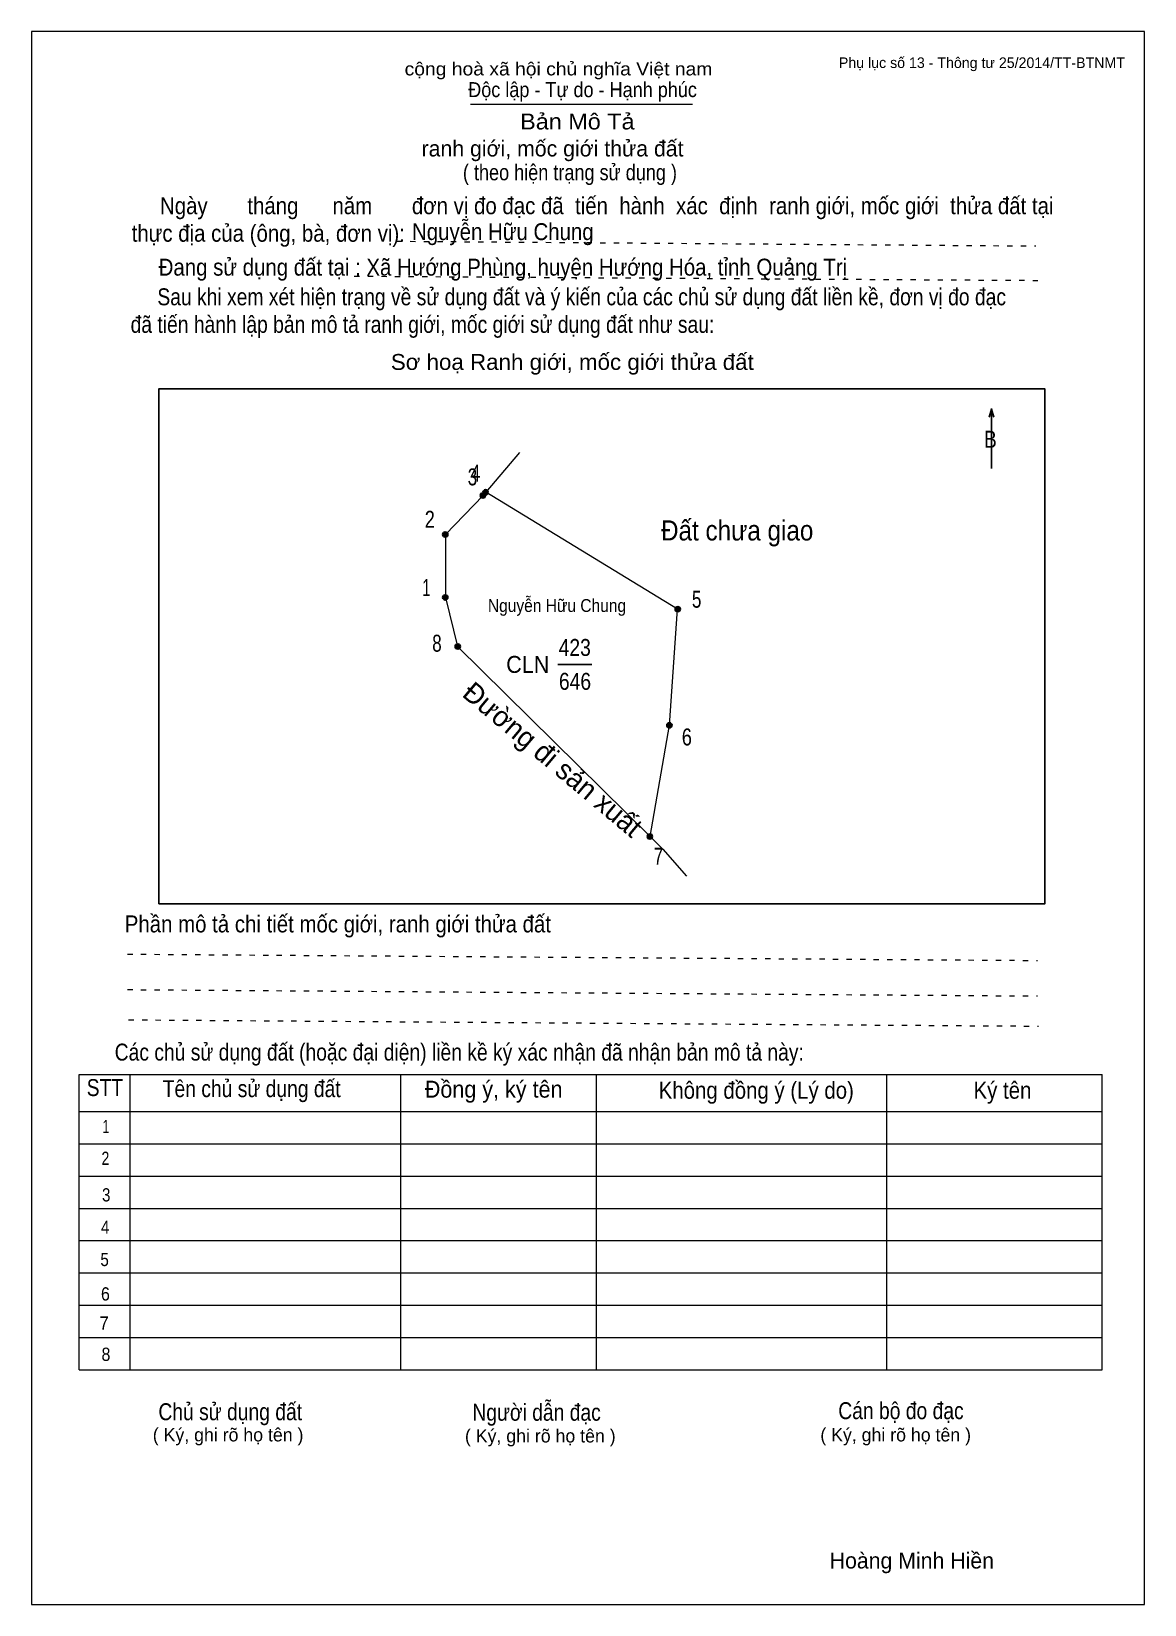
# Model space of a CAD drawing. Header units: centimetres. Extents: x 0 to 21, y 0 to 29.7.
import ezdxf
from ezdxf.enums import TextEntityAlignment as Align

# ---------------------------------------------------------------- set-up
doc = ezdxf.new("R2010")
doc.units = ezdxf.units.CM
doc.header["$LTSCALE"] = 0.13
doc.linetypes.add('DOTTED', pattern=[1.5, 0.3, -1.2])
for name, color, linetype, lineweight in [('1', 7, 'Continuous', 13), ('32', 7, 'Continuous', 25), ('33', 7, 'Continuous', 25), ('61', 7, 'Continuous', 13), ('62', 7, 'Continuous', 13)]:
    doc.layers.add(name, color=color, linetype=linetype, lineweight=lineweight)
doc.layers.add('45', color=7, linetype='Continuous')
doc.layers.add('63', color=7, linetype='Continuous')

msp = doc.modelspace()

# ---------------------------------------------------------------- hatches: boundary and pattern name
at = {"layer": '32'}
for points in [[(8.5652, 20.9389, 1), (8.4652, 20.9389, 1)], [(8.6169, 21, 1), (8.5169, 21, 1)], [(7.8572, 20.2028, 1), (7.7572, 20.2028, 1)], [(7.8572, 19.014, 1), (7.7572, 19.014, 1)], [(12.2428, 18.7931, 1), (12.1428, 18.7931, 1)], [(8.0922, 18.0883, 1), (7.9922, 18.0883, 1)], [(12.0861, 16.6004, 1), (11.9861, 16.6004, 1)], [(11.7165, 14.5, 1), (11.6165, 14.5, 1)]]:
    msp.add_hatch(color=256, dxfattribs=at).paths.add_polyline_path(points)

# ---------------------------------------------------------------- linework, layer by layer
at = {"layer": '1'}
msp.add_lwpolyline([(21, 0), (21, 29.7), (0, 29.7), (0, 0)], close=True, dxfattribs=at)
at = {"layer": '32'}
for centre in [(8.5152, 20.9389), (8.5669, 21), (7.8072, 20.2028), (7.8072, 19.014), (12.1928, 18.7931), (8.0422, 18.0883), (12.0361, 16.6004), (11.6665, 14.5)]:
    msp.add_circle(centre, 0.05, dxfattribs=at)
at = {"layer": '33'}
msp.add_line((9.93, 17.75), (10.57, 17.75), dxfattribs=at)
at = {"layer": '61'}
for p, q in [((9.21, 21.75), (8.57, 21)), ((8.04, 18.09), (11.67, 14.5))]:
    msp.add_line(p, q, dxfattribs=at)
for points in [[(8.57, 21), (8.52, 20.94), (7.81, 20.2), (7.81, 19.01), (8.04, 18.09)], [(11.67, 14.5), (12.04, 16.6), (12.19, 18.79), (8.57, 21)], [(11.67, 14.5), (11.91, 14.26), (12.36, 13.75)]]:
    msp.add_lwpolyline(points, dxfattribs=at)
at = {"layer": '62'}
for p, q in [((8.28, 28.33), (12.47, 28.33)), ((0.9, 10.01), (20.2, 10.01)), ((0.9, 4.43), (0.9, 10.01)), ((1.86, 4.43), (1.86, 10.01)), ((6.97, 4.43), (6.97, 9.99)), ((10.66, 4.43), (10.66, 9.99)), ((16.14, 4.43), (16.14, 10.01)), ((20.2, 4.43), (20.2, 10.01)), ((0.9, 9.31), (20.2, 9.31)), ((0.9, 8.7), (20.2, 8.7)), ((0.9, 8.09), (20.2, 8.09)), ((0.9, 7.48), (20.2, 7.48)), ((0.9, 6.87), (20.2, 6.87)), ((0.9, 6.26), (20.2, 6.26)), ((0.9, 5.65), (20.2, 5.65)), ((0.9, 5.04), (20.2, 5.04)), ((0.9, 4.43), (20.2, 4.43))]:
    msp.add_line(p, q, dxfattribs=at)
at = {"layer": '62', "linetype": 'DOTTED'}
for p, q in [((6.89, 25.74), (18.95, 25.65)), ((6.09, 25.08), (19.04, 25)), ((1.81, 12.28), (18.98, 12.16)), ((1.81, 11.61), (18.98, 11.49)), ((1.83, 11.04), (19, 10.92))]:
    msp.add_line(p, q, dxfattribs=at)
at = {"layer": '62', "lineweight": 25}
for p, q in [((18.11, 22.58), (18.11, 21.45)), ((18.11, 22.57), (18.07, 22.42)), ((18.11, 22.57), (18.16, 22.42))]:
    msp.add_line(p, q, dxfattribs=at)
msp.add_lwpolyline([(2.4, 13.23), (19.12, 13.23), (19.12, 22.95), (2.4, 22.95)], close=True, dxfattribs=at)

# ---------------------------------------------------------------- texts
at = {"layer": '32'}
for s, width, p in [('3', 0.75, (8.32, 21.13)), ('4', 0.8, (8.375, 21.2)), ('2', 0.8, (7.515, 20.33)), ('1', 0.65, (7.45, 19.04)), ('5', 0.75, (12.55, 18.82)), ('8', 0.75, (7.65, 17.99)), ('6', 0.8, (12.365, 16.22)), ('7', 0.75, (11.83, 13.97))]:
    msp.add_text(s, height=0.32, dxfattribs=dict(at, width=width)).set_placement(p, align=Align.CENTER)
at = {"layer": '33', "width": 0.85}
for s, p in [('423', (10.25, 17.91)), ('646', (10.255, 17.27))]:
    msp.add_text(s, height=0.32, dxfattribs=at).set_placement(p, align=Align.CENTER)
at = {"layer": '33', "width": 0.95}
msp.add_text('CLN', height=0.32, dxfattribs=at).set_placement((9.77, 17.59), align=Align.RIGHT)
at = {"layer": '45', "width": 0.9}
for s, height, p in [('Đất chưa giao', 0.38, (13.315, 20.09)), ('Nguyễn Hữu Chung', 0.2435, (9.915, 18.74))]:
    msp.add_text(s, height=height, dxfattribs=at).set_placement(p, align=Align.CENTER)
at = {"layer": '45'}
msp.add_text('Đường đi sản xuất', height=0.3797, rotation=320, dxfattribs=at).set_placement((9.713, 15.8105), align=Align.CENTER)
at = {"layer": '62'}
for s, height, width, p in [('cộng hoà xã hội chủ nghĩa Việt nam', 0.2474, 1.1, (7.04, 28.87)), ('Độc lập - Tự do - Hạnh phúc', 0.2828, 0.9, (8.24, 28.46)), ('Bản Mô Tả', 0.3, 1.1, (9.22, 27.85)), ('( theo hiện trạng sử dụng )', 0.3, 0.85, (8.14, 26.89)), ('     Ngày       tháng      năm       đơn vị đo đạc đã  tiến  hành  xác  định  ranh giới, mốc giới  thửa đất tại ', 0.32, 0.9, (1.89, 26.25)), ('Nguyễn Hữu Chung', 0.32, 0.9, (7.18, 25.76)), ('thực địa của (ông, bà, đơn vị): ', 0.32, 0.9, (1.89, 25.73)), ('Đang sử dụng đất tại : Xã Hướng Phùng, huyện Hướng Hóa, tỉnh Quảng Trị', 0.32, 0.9, (2.4, 25.09)), ('     Sau khi xem xét hiện trạng về sử dụng đất và ý kiến của các chủ sử dụng đất liền kề, đơn vị đo đạc ', 0.32, 0.85, (1.87, 24.53)), ('đã tiến hành lập bản mô tả ranh giới, mốc giới sử dụng đất như sau:', 0.32, 0.85, (1.87, 24.01)), ('Sơ hoạ Ranh giới, mốc giới thửa đất', 0.3, 1.05, (6.78, 23.31)), ('B', 0.32, 0.85, (17.97, 21.84)), ('Phần mô tả chi tiết mốc giới, ranh giới thửa đất ', 0.32, 0.9, (1.76, 12.69)), ('Các chủ sử dụng đất (hoặc đại diện) liền kề ký xác nhận đã nhận bản mô tả này:', 0.32, 0.85, (1.57, 10.27))]:
    msp.add_text(s, height=height, dxfattribs=dict(at, width=width)).set_placement(p)
msp.add_text('ranh giới, mốc giới thửa đất', height=0.3, dxfattribs=at).set_placement((7.36, 27.34))
for s, height, width, p in [('STT', 0.32, 0.85, (1.385, 9.6)), ('Tên chủ sử dụng đất', 0.32, 0.85, (4.155, 9.58)), ('Đồng ý, ký tên', 0.32, 0.95, (8.72, 9.57)), ('Không đồng ý (Lý do)', 0.32, 0.9, (13.675, 9.55)), ('Ký tên', 0.32, 0.9, (18.32, 9.55)), ('1', 0.25, 0.7, (1.405, 8.9)), ('2', 0.25, 0.8, (1.395, 8.3)), ('3', 0.25, 0.85, (1.41, 7.61)), ('4', 0.25, 0.85, (1.39, 7)), ('5', 0.25, 0.85, (1.38, 6.39)), ('6', 0.25, 0.9, (1.395, 5.74)), ('7', 0.25, 0.95, (1.37, 5.19)), ('8', 0.25, 0.9, (1.405, 4.6)), ('Người dẫn đạc', 0.32, 0.85, (9.53, 3.47)), ('Chủ sử dụng đất', 0.32, 0.85, (3.75, 3.48)), ('Cán bộ đo đạc', 0.32, 0.85, (16.405, 3.5))]:
    msp.add_text(s, height=height, dxfattribs=dict(at, width=width)).set_placement(p, align=Align.CENTER)
for p in [(3.71, 3.08), (9.6, 3.06), (16.305, 3.08)]:
    msp.add_text('( Ký, ghi rõ họ tên )', height=0.25, dxfattribs=at).set_placement(p, align=Align.CENTER)
at = {"layer": '63'}
msp.add_text('Phụ lục số 13 - Thông tư 25/2014/TT-BTNMT', height=0.2, dxfattribs=at).set_placement((20.63, 29.01), align=Align.RIGHT)
msp.add_text('Hoàng Minh Hiền', height=0.3, dxfattribs=at).set_placement((16.61, 0.68), align=Align.CENTER)

doc.saveas('drawing.dxf')
